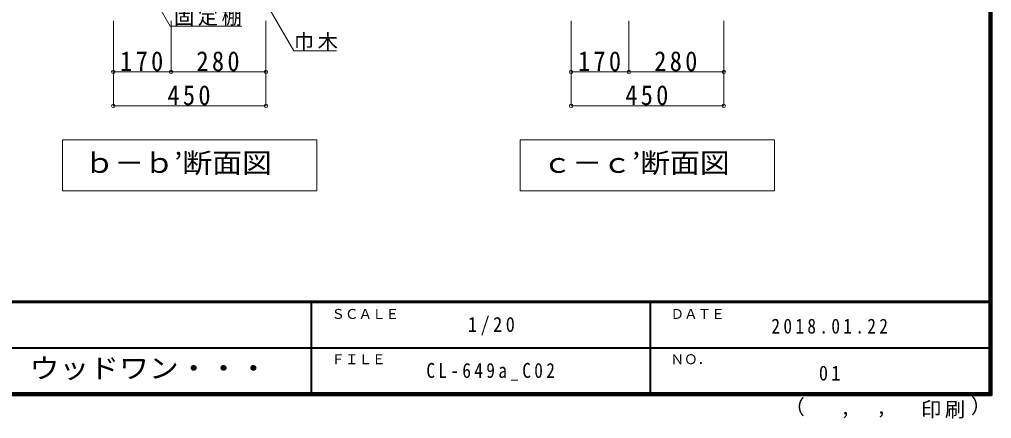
# Model space of a CAD drawing. Units: millimetres at full size, sheet at 1:20; details may follow other scales. Extents: x -3922 to 3878, y -2932 to 2722.
# Drawn here: x 1011 to 3878, y -2932 to -1757 of the extents above; entities that cross this region are included whole.
import ezdxf
from ezdxf.enums import TextEntityAlignment as Align

# ---------------------------------------------------------------- set-up
doc = ezdxf.new("R2010")
doc.units = ezdxf.units.MM
doc.header["$LTSCALE"] = 20
doc.header["$PDMODE"] = 32
doc.header["$PDSIZE"] = 10
for name, color, linetype, lineweight in [('0-A_文字', 7, 'Continuous', 18), ('0-B_寸法', 7, 'Continuous', 9), ('F-1_枠', 6, 'Continuous', 40)]:
    doc.layers.add(name, color=color, linetype=linetype, lineweight=lineweight)
doc.layers.add('F-A_文字', color=7, linetype='Continuous')
doc.styles.add('ＭＳ ゴシック', font='')
doc.styles.get('ＭＳ ゴシック').set_extended_font_data('MS Gothic')

msp = doc.modelspace()

# ---------------------------------------------------------------- linework, layer by layer
at = {"layer": '0-A_文字'}
for p, q in [((1726.93, -1687.41), (1820.31, -1849.15)), ((1820.31, -1849.15), (1946.34, -1849.15)), ((1888.33, -2111.27), (1888.33, -2261.27)), ((3238.33, -2111.27), (3238.33, -2261.27)), ((1138.33, -2261.27), (1888.33, -2261.27)), ((2488.33, -2261.27), (3238.33, -2261.27))]:
    msp.add_line(p, q, dxfattribs=at)
for points in [[(1666.96, -1776.38), (1455.93, -1776.38), (1368.98, -1625.78)], [(1888.33, -2111.27), (1138.33, -2111.27), (1138.33, -2261.27)], [(3238.33, -2111.27), (2488.33, -2111.27), (2488.33, -2261.27)]]:
    msp.add_lwpolyline(points, dxfattribs=at)
at = {"layer": '0-B_寸法', "color": 4}
for p, q in [((1288.33, -2011.27), (1288.33, -1761.27)), ((1458.33, -1911.27), (1458.33, -1761.27)), ((1738.33, -2011.27), (1738.33, -1761.27)), ((2638.33, -2011.27), (2638.33, -1761.27)), ((2808.33, -1911.27), (2808.33, -1761.27)), ((3088.33, -2011.27), (3088.33, -1761.27)), ((1288.33, -1911.27), (1738.33, -1911.27)), ((2638.33, -1911.27), (3088.33, -1911.27)), ((1288.33, -2011.27), (1738.33, -2011.27)), ((2638.33, -2011.27), (3088.33, -2011.27))]:
    msp.add_line(p, q, dxfattribs=at)
at = {"layer": '0-B_寸法'}
for p in [(1288.33, -1911.27), (1458.33, -1911.27), (1738.33, -1911.27), (2638.33, -1911.27), (2808.33, -1911.27), (3088.33, -1911.27), (1288.33, -2011.27), (1738.33, -2011.27), (2638.33, -2011.27), (3088.33, -2011.27)]:
    msp.add_point(p, dxfattribs=at)
at = {"layer": 'F-1_枠'}
for p, q in [((3871.3, 2722.29), (3871.3, -2864.37)), ((3874.63, 2722.29), (3874.63, -2864.37)), ((3877.97, 2722.29), (3877.97, -2864.37)), ((3877.97, -2587.71), (-3922.03, -2587.71)), ((3877.97, -2591.04), (-3922.03, -2591.04)), ((1871.3, -2591.04), (1871.3, -2857.71)), ((2871.3, -2591.04), (2871.3, -2857.71)), ((-22.03, -2724.37), (3871.3, -2724.38)), ((3877.97, -2857.71), (-3922.03, -2857.71)), ((3877.97, -2861.04), (-3922.03, -2861.04)), ((3877.97, -2864.37), (-3922.03, -2864.37))]:
    msp.add_line(p, q, dxfattribs=at)

# ---------------------------------------------------------------- texts
at = {"layer": '0-A_文字', "style": 'ＭＳ ゴシック', "width": 1.1}
for s, p in [('ｂ－ｂ’断面図', (1203.33, -2226.27)), ('ｃ－ｃ’断面図', (2553.33, -2226.27))]:
    msp.add_text(s, height=58.65, dxfattribs=at).set_placement(p, align=Align.BOTTOM_LEFT)
at = {"layer": '0-A_文字', "char_height": 43.99, "attachment_point": 7, "style": 'ＭＳ ゴシック'}
for s, insert in [('\\T1.17;固定棚', (1466.96, -1775.76)), ('\\T1.17;巾木', (1820.31, -1849.15))]:
    msp.add_mtext(s, dxfattribs=dict(at, insert=insert))
at = {"layer": '0-B_寸法', "char_height": 58.65, "attachment_point": 7, "style": 'ＭＳ ゴシック'}
for s, insert in [('\\T1.27;\\W0.9;170', (1308.33, -1910.06)), ('\\T1.27;\\W0.9;280', (1533.33, -1910.06)), ('\\T1.27;\\W0.9;170', (2658.33, -1910.06)), ('\\T1.27;\\W0.9;280', (2883.33, -1910.06)), ('\\T1.27;\\W0.9;450', (1447.79, -2010.06)), ('\\T1.27;\\W0.9;450', (2797.79, -2010.06))]:
    msp.add_mtext(s, dxfattribs=dict(at, insert=insert))
at = {"layer": 'F-A_文字', "style": 'ＭＳ ゴシック'}
for s, height, p in [('ＳＣＡＬＥ', 29.33, (1931.3, -2647.71)), ('ＤＡＴＥ', 29.33, (2931.3, -2647.71)), ('ＦＩＬＥ', 29.33, (1931.3, -2781.04)), ('ＮＯ．', 29.33, (2931.3, -2781.04)), ('）', 43.99, (3816.9, -2930.46)), ('（', 43.99, (3267.32, -2933.25)), (',', 43.99, (3432.15, -2933.25)), (',', 43.99, (3538.1, -2931.39))]:
    msp.add_text(s, height=height, dxfattribs=at).set_placement(p, align=Align.BOTTOM_LEFT)
at = {"layer": 'F-A_文字', "style": 'ＭＳ ゴシック', "width": 1.1}
msp.add_text('ウッドワン・・・', height=58.65, dxfattribs=at).set_placement((1041.3, -2831.04), align=Align.BOTTOM_LEFT)
at = {"layer": 'F-A_文字', "char_height": 43.99, "attachment_point": 7, "style": 'ＭＳ ゴシック'}
for s, insert in [('\\T1.38;\\W0.9;1/20', (2333.8, -2687.71)), ('\\T1.39;\\W0.85;2018.01.22', (3228.8, -2682.71)), ('\\T1.39;\\W0.85;CL-649a_C02', (2211.3, -2821.04)), ('\\T1.36;\\W0.9;01', (3368.8, -2821.04)), ('\\T1.17;印刷', (3670.07, -2932.32))]:
    msp.add_mtext(s, dxfattribs=dict(at, insert=insert))

doc.saveas('drawing.dxf')
